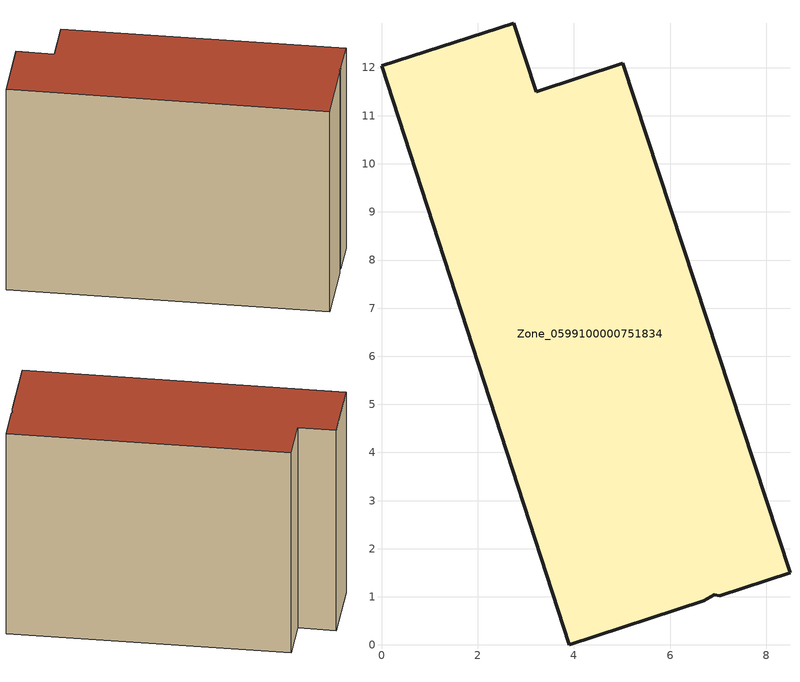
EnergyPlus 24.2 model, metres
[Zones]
Zone_0599100000751834
 floor ground (C_G): 6.92,1.05 6.7,0.92 3.91,0 0,12.03 2.75,12.93 3.21,11.5 5.02,12.09 8.49,1.5 7.03,1.03 z3.68
 wall outside (C_F): 3.21,11.5 2.75,12.93 0,12.03 3.91,0 6.7,0.92 6.92,1.05 7.03,1.03 8.49,1.5 5.02,12.09 3.21,11.5 z3.68:12.71
 roof outside (C_R): 6.7,0.92 6.92,1.05 7.03,1.03 8.49,1.5 5.02,12.09 3.21,11.5 2.75,12.93 0,12.03 3.91,0 z12.71
[BUILDING]
Pand.0599100000751834: North Axis=0; Terrain=City; Loads Convergence Tolerance Value=0.04; Temperature Convergence Tolerance Value=0.4; Solar Distribution=FullExterior; Maximum Number of Warmup Days=25; Minimum Number of Warmup Days=1
[Site:Location]
Rotterdam.The.Hague.AP_ZH_NLD Design_Conditions: Latitude=51.96; Longitude=4.45; Time Zone=1; Elevation=-4.5
[SITE:GROUNDTEMPERATURE:BUILDINGSURFACE]
18, 18, 18, 18, 18, 18, 18, 18, 18, 18, 18, 18
[MATERIAL] Thermal Absorptance=0.9; Solar Absorptance=0.7; Visible Absorptance=0.7
Name | Roughness | Thickness | Conductivity | Density | Specific Heat
G.TI.2006-2014 | MediumSmooth | 0.15 | 0.06 | 540 | 1210
F.TI.2006-2014 | Rough | 0.3 | 0.12 | 1920 | 840
R.TI.2006-2014 | MediumRough | 0.2 | 0.08 | 1500 | 1000
[CONSTRUCTION]
C_G: G.TI.2006-2014
C_F: F.TI.2006-2014
C_R: R.TI.2006-2014
[ZONE]
Zone_0599100000751834: Type=1; Multiplier=1; Ceiling Height=Autocalculate; Volume=Autocalculate; Floor Area=autocalculate; Part of Total Floor Area=Yes
[ZONEINFILTRATION:DESIGNFLOWRATE]
Infil_Zone_0599100000751834: Zone or ZoneList or Space or SpaceList=Zone_0599100000751834; Schedule=AlwaysOn; Design Flow Rate Calculation Method=Flow/Area; Flow Rate per Floor Area=0.0015; Constant Term Coefficient=1; Temperature Term Coefficient=0; Velocity Term Coefficient=0; Velocity Squared Term Coefficient=0
[HVACTEMPLATE:ZONE:IDEALLOADSAIRSYSTEM]
Zone_0599100000751834: Maximum Heating Supply Air Temperature=50; Minimum Cooling Supply Air Temperature=13; Maximum Heating Supply Air Humidity Ratio=0.0156; Minimum Cooling Supply Air Humidity Ratio=0.0077; Heating Limit=NoLimit; Cooling Limit=NoLimit; Dehumidification Control Type=ConstantSensibleHeatRatio; Cooling Sensible Heat Ratio=0.7; Dehumidification Setpoint=60; Humidification Control Type=None; Humidification Setpoint=30; Outdoor Air Method=None; Outdoor Air Flow Rate per Person=0.00944; Outdoor Air Flow Rate per Zone Floor Area=0; Outdoor Air Flow Rate per Zone=0; Demand Controlled Ventilation Type=None; Outdoor Air Economizer Type=NoEconomizer; Heat Recovery Type=None; Sensible Heat Recovery Effectiveness=0.7; Latent Heat Recovery Effectiveness=0.65
[ZONECONTROL:THERMOSTAT]
ThermostatControl_Zone_0599100000751834: Zone or ZoneList=Zone_0599100000751834; Control Type Schedule=DualSetpointControlType; Control 1=Thermostat_Zone_0599100000751834; Temperature Difference Between Cutout And Setpoint=0
[THERMOSTATSETPOINT:DUALSETPOINT]
Thermostat_Zone_0599100000751834: Heating Setpoint Temperature Schedule=HeatingSetpoint_Zone_0599100000751834; Cooling Setpoint Temperature Schedule=CoolingSetpoint_Zone_0599100000751834
[SCHEDULE:COMPACT]
HeatingSetpoint_Zone_0599100000751834: Through: 12/31, For: AllDays, Until: 24:00, 21
CoolingSetpoint_Zone_0599100000751834: Through: 12/31, For: AllDays, Until: 24:00, 24
DualSetpointControlType: Through: 12/31, For: AllDays, Until: 24:00, 4
AlwaysOn: Through: 12/31, For: AllDays, Until: 24:00, 1
